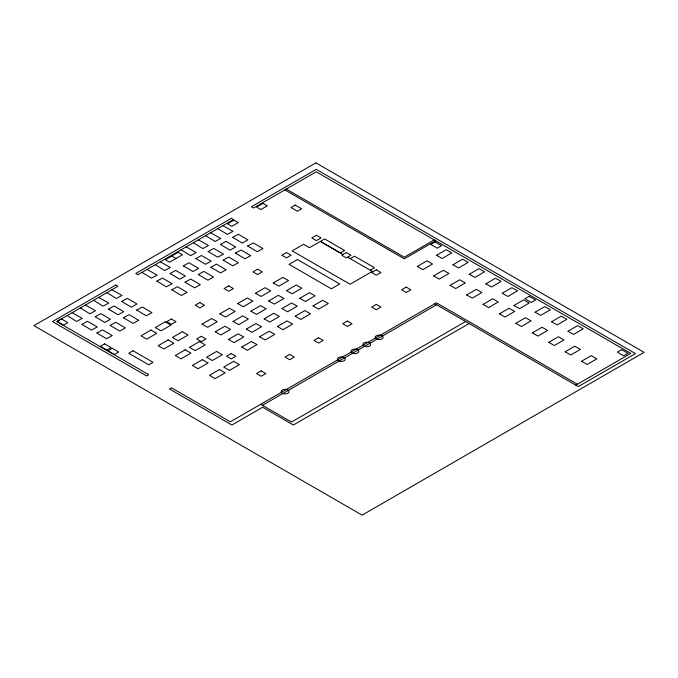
<?xml version="1.0" encoding="UTF-8"?>
<svg xmlns="http://www.w3.org/2000/svg" width="678" height="678" viewBox="0 0 678 678"><rect width="100%" height="100%" fill="white"/><g stroke="black" fill="none" stroke-linecap="round" stroke-linejoin="round"><path stroke-width="1.02" d="M181.094 249.809L190.56 255.64L196.188 252.572L186.153 246.894M93.632 300.303L103.098 306.142L108.726 303.066L98.624 297.422M106.878 292.659L116.353 298.49L121.972 295.422L111.904 289.76M193.357 242.732L202.824 248.563L208.443 245.495L198.34 239.851M67.139 315.601L76.606 321.44L82.233 318.363L72.156 312.702M80.385 307.956L89.852 313.787L95.479 310.719L85.411 305.058M142.024 272.37L151.491 278.2L157.118 275.132L147.084 269.454M155.27 264.717L164.737 270.556L170.364 267.479L160.262 261.835M205.612 235.656L215.087 241.487L220.706 238.419L210.638 232.757M217.875 228.579L227.342 234.41L232.969 231.342L222.935 225.664M350.229 258.657L354.501 256.191L374.493 267.734L370.213 270.2L347.636 257.165M434.251 239.919L404.308 257.199L286.302 189.069M435.674 240.741L404.283 258.835L284.87 189.891M262.454 405.317L436.607 304.769M465.616 321.525L291.464 422.063L260.674 404.291M469.108 323.542L293.388 424.987L262.666 407.249L231.91 425.013L169.534 389.002L171.534 387.85L230.342 421.801L436.412 302.829L577.41 384.231M575.817 385.146L630.803 353.399L316.236 171.788L253.504 208.002L251.369 206.765L316.236 169.314L635.439 353.602L578.317 386.587L434.827 303.744M171.737 256.021L176.017 258.488M342.992 254.496L320.355 241.41L340.339 252.953L344.619 250.479L324.626 238.944L309.448 247.707L303.541 244.292L292.142 250.877L350.094 284.235L372.307 271.412L370.213 270.2M81.962 324.423L91.572 330.076L97.217 326.949L87.555 321.287L81.97 324.389M95.208 316.77L104.827 322.431L110.463 319.304L100.853 313.643L95.225 316.711M96.929 333.067L106.548 338.72L112.192 335.593L102.573 329.932L96.937 333.034M108.455 309.126L118.074 314.778L123.718 311.651L114.099 305.998L108.463 309.092M110.175 325.415L119.794 331.076L125.438 327.949L115.819 322.287L110.175 325.415M121.701 301.473L131.32 307.134L136.964 304.007L127.345 298.345L121.709 301.447M123.421 317.77L133.041 323.423L138.685 320.296L129.066 314.634L123.421 317.77M136.676 310.117L146.287 315.779L151.931 312.651L142.321 306.99L136.685 310.092M156.847 281.184L166.457 286.845L172.102 283.718L162.44 278.048L156.864 281.133M170.093 273.539L179.712 279.192L185.348 276.065L175.687 270.403L170.11 273.48M171.814 289.828L181.433 295.489L187.077 292.362L177.458 286.701L171.822 289.803M183.34 265.886L192.959 271.547L198.603 268.42L188.933 262.75L183.348 265.861M185.06 282.184L194.679 287.836L200.324 284.709L190.704 279.056L185.06 282.184M195.917 258.632L205.536 264.284L211.18 261.157L201.51 255.496L195.925 258.598M198.307 274.531L207.926 280.192L213.57 277.065L203.951 271.403L198.315 274.505M208.18 251.546L217.791 257.208L223.435 254.081L213.824 248.419L208.18 251.546M202.01 324.143L207.654 327.33L217.265 321.677L211.672 318.541L202.019 324.118M210.883 267.268L220.503 272.929L226.147 269.802L216.477 264.132L210.892 267.242M220.435 244.47L230.054 250.131L235.698 247.004L226.079 241.343L220.435 244.47M215.257 331.796L220.901 334.983L230.52 329.355L224.918 326.186L215.265 331.762M223.147 260.191L232.766 265.852L238.402 262.725L228.74 257.055L223.155 260.166M219.825 313.855L225.469 317.041L235.088 311.388L229.495 308.253L219.825 313.855M232.698 237.393L242.317 243.055L247.962 239.919L238.292 234.257L232.707 237.368M235.41 253.114L245.021 258.776L250.665 255.64L241.054 249.987L235.427 253.055M228.503 339.441L234.147 342.627L243.766 336.974L238.164 333.839L228.528 339.381M233.079 321.508L238.724 324.694L248.334 319.067L242.741 315.897L233.088 321.474M237.647 303.566L243.292 306.753L252.911 301.1L247.267 297.973L237.647 303.566M247.665 246.038L257.284 251.691L262.928 248.563L253.309 242.91L247.673 246.004M241.749 347.094L247.394 350.28L257.013 344.619L251.369 341.492L241.758 347.06M246.326 329.152L251.97 332.339L261.589 326.711L255.937 323.559L246.343 329.093M250.894 311.219L256.538 314.406L266.157 308.744L260.513 305.617L250.894 311.219M255.47 293.277L261.115 296.464L270.734 290.837L265.081 287.684L255.479 293.252M259.572 336.805L265.217 339.992L274.827 334.33L269.234 331.195L259.589 336.746M264.149 318.863L269.793 322.05L279.404 316.423L273.759 313.27L264.149 318.838M268.717 300.93L274.361 304.117L283.98 298.456L278.336 295.328L268.717 300.93M273.293 282.989L278.938 286.175L288.548 280.523L282.904 277.395L273.31 282.929M277.395 326.516L283.04 329.703L292.65 324.042L287.006 320.914L277.395 326.516M281.963 308.575L287.608 311.761L297.227 306.134L291.582 302.981L281.972 308.549M286.54 290.642L292.184 293.828L301.795 288.167L296.201 285.031L286.54 290.642M295.21 316.228L300.854 319.414L310.473 313.787L304.829 310.626L295.218 316.194M299.786 298.286L305.431 301.473L315.041 295.82L309.448 292.684L299.786 298.286M313.033 305.939L318.677 309.126L328.296 303.498L322.703 300.329L313.041 305.905M417.284 266.446L422.928 269.632L432.547 263.971L426.954 260.835L417.309 266.386M433.683 275.912L439.327 279.099L448.938 273.437L443.293 270.31L433.691 275.878M436.53 255.335L442.175 258.521L451.794 252.86L446.149 249.733L436.556 255.275M450.073 285.37L455.718 288.565L465.337 282.904L459.692 279.777L450.073 285.37M452.929 264.793L458.574 267.988L468.184 262.327L462.54 259.199L452.929 264.793M466.634 294.938L472.278 298.125L481.897 292.498L476.295 289.328L466.642 294.905M469.32 274.259L474.964 277.455L484.584 271.827L478.982 268.658L469.329 274.234M483.033 304.397L488.669 307.592L498.288 301.93L492.643 298.803L483.033 304.371M485.88 283.819L491.525 287.014L501.144 281.387L495.491 278.226L485.88 283.819M499.423 313.863L505.068 317.05L514.687 311.397L509.042 308.27L499.423 313.863M502.271 293.286L507.915 296.472L517.534 290.82L511.89 287.692L502.271 293.286M513.932 305.49L519.577 308.676L529.187 303.024L523.543 299.888L513.932 305.49M515.822 323.33L521.458 326.516L531.077 320.864L525.484 317.728L515.839 323.27M532.366 332.881L538.01 336.068L547.621 330.415L542.027 327.279L532.383 332.822M535.061 312.219L540.705 315.406L550.324 309.753L544.731 306.617L535.086 312.16M548.756 342.348L554.401 345.534L564.02 339.881L558.418 336.746L548.756 342.348M551.612 321.77L557.248 324.957L566.867 319.304L561.223 316.177L551.612 321.745M565.155 351.814L570.8 355.001L580.41 349.373L574.817 346.212L565.164 351.78M568.003 331.237L573.647 334.424L583.266 328.771L577.622 325.635L568.003 331.237M581.546 361.281L587.19 364.467L596.81 358.84L591.165 355.679L581.571 361.221M315.88 162.856L33.9 325.652L362.12 515.144L644.1 352.348L315.88 162.856M115.794 285.04L52.494 321.584L146.584 375.909L148.728 374.68L56.774 321.584L117.93 286.277L115.794 285.04M231.41 218.291L135.753 273.522L137.888 274.751L233.546 219.528L231.41 218.291M61.435 318.94L57.164 321.406L63.571 325.109L67.851 322.643L61.435 318.94M178.153 252.309L165.322 259.725L169.602 262.191L182.433 254.784L178.153 252.309M233.961 220.164L227.545 223.867L231.825 226.333L238.241 222.63L233.961 220.164M263.005 203.392L256.589 207.095L260.869 209.57L267.285 205.866L263.005 203.392M295.244 205.07L290.964 207.536L297.379 211.239L301.659 208.773L295.244 205.07M104.615 343.865L100.344 346.331L106.76 350.034L111.031 347.568L104.615 343.865M112.285 348.297L108.014 350.763L114.429 354.467L118.701 352.001L112.285 348.297M151.016 330.059L141.032 335.822L146.736 339.11L156.72 333.347L151.016 330.059M165.271 321.83L155.296 327.584L161 330.881L170.975 325.118L165.271 321.83M171.356 319.016L166.729 321.686L171.356 324.364L175.992 321.686L171.356 319.016M199.874 302.549L195.239 305.227L199.874 307.905L204.502 305.227L199.874 302.549M228.74 285.887L224.104 288.557L228.74 291.235L233.376 288.557L228.74 285.887M257.606 269.217L252.979 271.895L257.606 274.565L262.242 271.895L257.606 269.217M286.48 252.547L281.845 255.225L286.48 257.903L291.116 255.225L286.48 252.547M316.414 235.266L311.787 237.944L316.414 240.614L321.05 237.944L316.414 235.266M133.024 350.763L128.744 353.238L148.736 364.781L153.008 362.306L133.024 350.763M297.43 259.53L289.048 264.369L331.364 288.803L339.746 283.963L297.43 259.53M168.127 339.932L158.143 345.695L163.847 348.984L173.822 343.229L168.127 339.932M182.382 331.703L172.398 337.466L178.102 340.754L188.086 334.991L182.382 331.703M201.298 336.296L196.662 338.975L201.298 341.653L205.934 338.975L201.298 336.296M346.356 252.547L341.72 255.225L346.356 257.903L350.992 255.225L346.356 252.547M185.23 349.814L175.255 355.569L180.958 358.865L190.933 353.102L185.23 349.814M199.485 341.576L189.509 347.339L195.213 350.636L205.188 344.873L199.485 341.576M202.341 359.687L192.357 365.45L198.061 368.739L208.044 362.984L202.341 359.687M216.596 351.458L206.612 357.221L212.316 360.51L222.299 354.747L216.596 351.458M231.232 353.585L226.605 356.255L231.232 358.933L235.868 356.255L231.232 353.585M376.298 269.836L371.663 272.514L376.298 275.183L380.926 272.514L376.298 269.836M435.123 242.004L430.852 244.47L437.268 248.173L441.539 245.707L435.123 242.004M219.443 369.561L209.468 375.324L215.172 378.621L225.147 372.858L219.443 369.561M233.707 361.332L223.723 367.095L229.427 370.391L239.402 364.628L233.707 361.332M261.174 370.866L256.538 373.544L261.174 376.222L265.81 373.544L261.174 370.866M289.684 354.408L285.057 357.086L289.684 359.755L294.32 357.086L289.684 354.408M318.558 337.737L313.922 340.415L318.558 343.093L323.186 340.415L318.558 337.737M347.424 321.075L342.788 323.745L347.424 326.423L352.06 323.745L347.424 321.075M376.298 304.405L371.663 307.083L376.298 309.753L380.926 307.083L376.298 304.405M406.232 287.116L401.596 289.794L406.232 292.472L410.868 289.794L406.232 287.116M529.204 296.311L524.925 298.786L531.34 302.49L535.62 300.015L529.204 296.311M621.582 349.653L617.302 352.119L623.718 355.823L627.998 353.357L621.582 349.653M283.15 393.604A3.932 2.271 0 0 0 289.048 391.638A3.932 2.271 0 0 0 283.15 389.672A3.932 2.271 0 0 0 283.15 393.604M339.39 361.137A3.932 2.271 0 0 0 345.297 359.171A3.932 2.271 0 0 0 339.39 357.204A3.932 2.271 0 0 0 339.39 361.137M352.941 353.314A3.932 2.271 0 0 0 358.84 351.348A3.932 2.271 0 0 0 352.941 349.382A3.932 2.271 0 0 0 352.941 353.314M364.849 346.441A3.932 2.271 0 0 0 370.747 344.475A3.932 2.271 0 0 0 364.849 342.509A3.932 2.271 0 0 0 364.849 346.441M377.171 339.322A3.932 2.271 0 0 0 383.078 337.356A3.932 2.271 0 0 0 377.171 335.39A3.932 2.271 0 0 0 377.171 339.322"/></g></svg>
